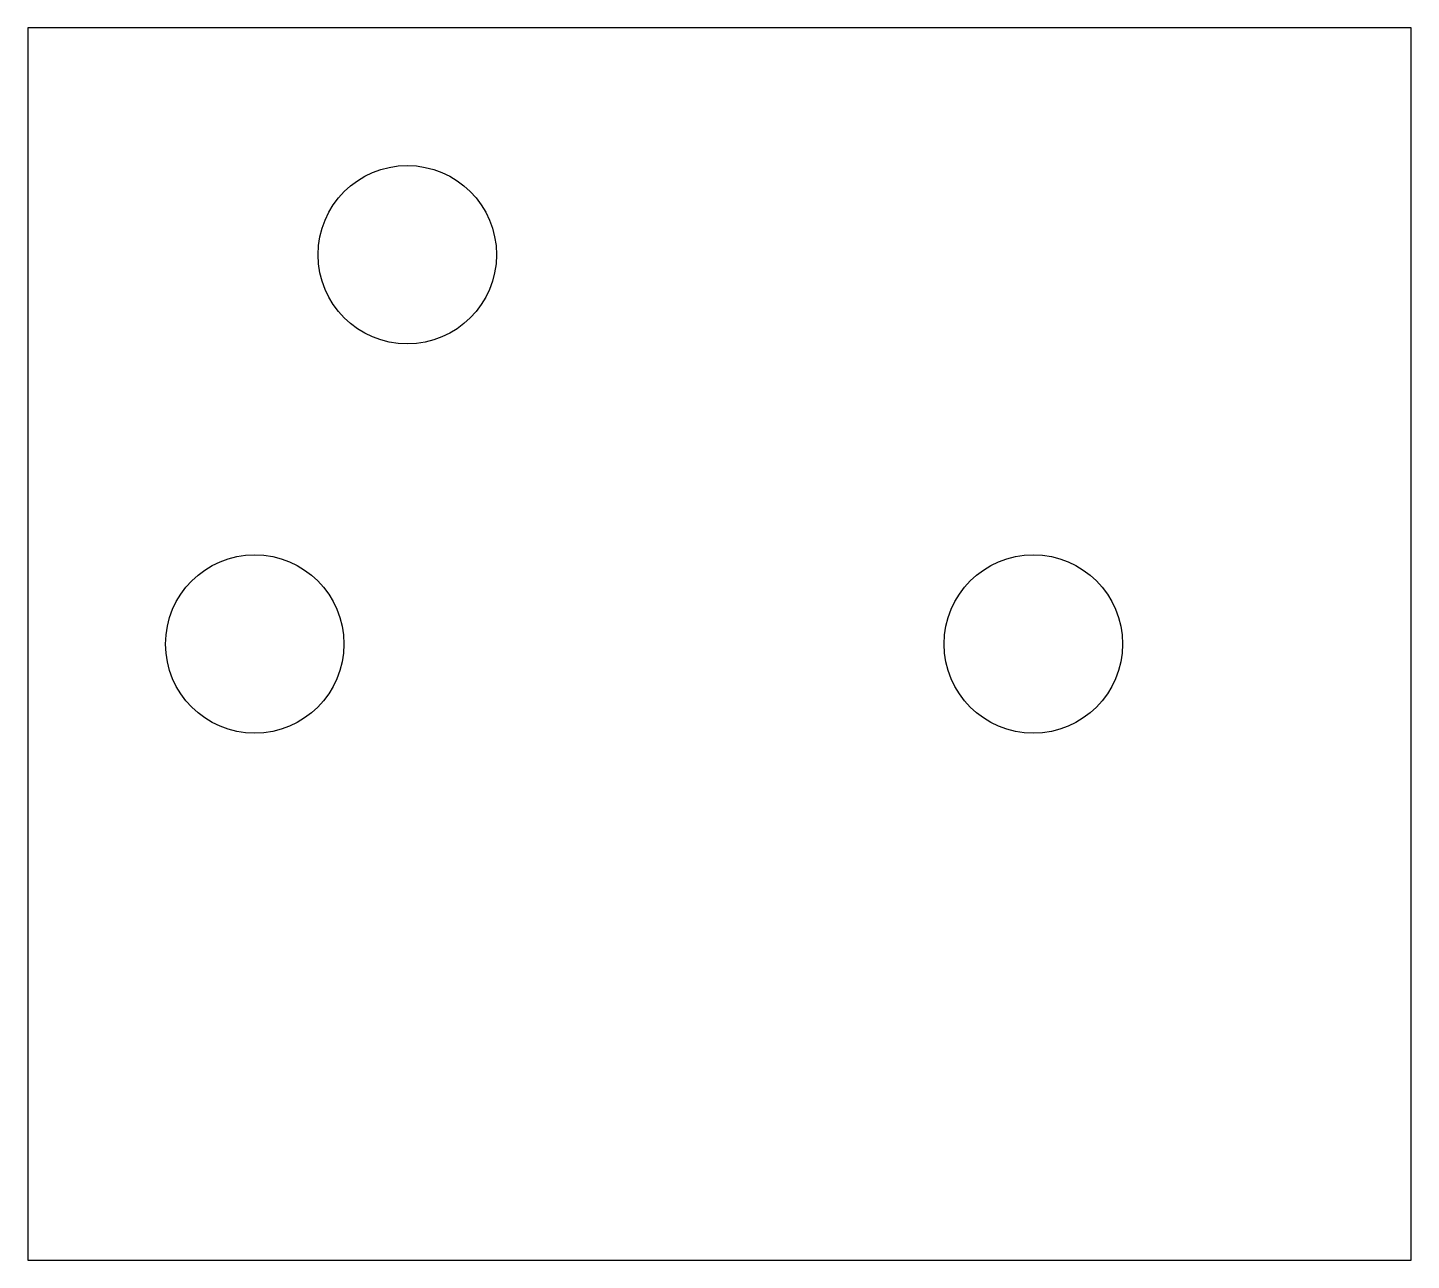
# Model space of a CAD drawing. Header units: millimetres. Extents: x -21.3 to 21.3, y -19 to 19.
import ezdxf

# ---------------------------------------------------------------- set-up
doc = ezdxf.new("R2010")
doc.units = ezdxf.units.MM

msp = doc.modelspace()

# ---------------------------------------------------------------- linework, layer by layer
at = {"layer": 'CUT'}
msp.add_lwpolyline([(-21.325, -19), (21.325, -19), (21.325, 19), (-21.325, 19)], close=True, dxfattribs=at)
at = {"layer": 'DRILL'}
for centre in [(-9.625, 12), (-14.325, 0), (9.675, 0)]:
    msp.add_circle(centre, 2.75, dxfattribs=at)

doc.saveas('drawing.dxf')
